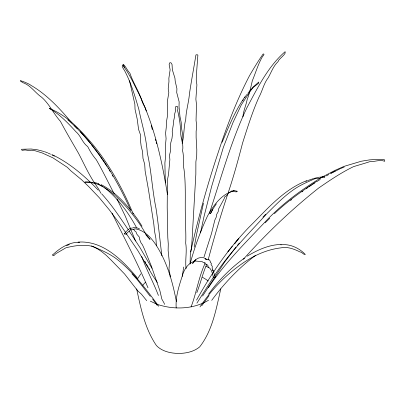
<?xml version="1.0" encoding="UTF-8"?>
<svg xmlns="http://www.w3.org/2000/svg" width="405" height="405" viewBox="0 0 405 405"><rect width="100%" height="100%" fill="white"/><g stroke="black" fill="none" stroke-linecap="round" stroke-linejoin="round"><path stroke-width="0.61" d="M170.125 276.899L170.221 275.699L168.981 269.452L169.427 262.982L168.126 250.467L168.277 243.937L167.802 237.624L167.199 207.289L167.407 180.002L168.5 174.55L169.867 159.621L169.472 155.287L170.621 150.685L170.328 146.767L170.794 142.697L171.978 138.424L172.429 134.662L172.236 131.291L173.305 124.725L173.35 122.016L174.621 116.508L174.55 114.377L175.704 110.337L175.238 109.046L175.39 107.776L175.588 106.738L176.504 106.307L177.653 106.743L177.922 109.031L177.511 110.322C179.536 118.199 180.63 126.385 180.772 134.531C181.273 139.927 183.759 145.127 182.539 150.635C184.295 156.786 182.483 163.22 184.032 169.493C186.092 185.748 184.842 202.206 185.439 218.578C185.465 226.775 186.128 234.971 185.698 243.167C187.166 251.632 184.923 260.137 186.113 268.581M191.064 306.914C196.379 293.245 198.551 277.85 204.687 264.303L204.565 263.007M242.924 116.837C243.349 110.859 246.068 105.416 247.146 99.574C249.546 93.494 250.837 87.1 252.335 80.742C255.697 72.703 258.046 64.182 262.475 56.584C263.118 55.87 265.093 53.754 263.159 53.971C258.213 60.917 253.91 68.187 249.601 75.517C236.662 100.243 226.739 126.4 218.052 152.933C207.173 185.414 198.065 218.508 190.623 251.925M190.107 263.969L190.279 255.018L191.438 248.113L191.98 241.264L195.843 174.266L195.888 161.787L196.714 155.844L196.8 149.708L196.131 137.396L196.131 131.483L196.688 125.914L196.05 120.29L196.486 104.439L195.878 99.169L196.896 84.898L196.253 80.195L196.329 75.897L197.878 55.065L196.992 54.71L195.924 54.943C193.828 67.918 191.378 80.782 189.449 93.752C188.786 102.364 186.011 110.722 185.748 119.44C183.571 127.241 184.326 135.503 182.149 143.355M182.265 276.377L183.703 267.047M194.192 247.09L196.622 234.196L203.467 203.189M200.49 232.824L204.009 216.599L211.602 186.614L223.342 147.415L233.012 122.477L241.309 104.834L250.746 90.517L253.252 87.399L258.684 83.192L258.775 82.053L253.312 86.842L247.885 93.226M220.776 288.922C216.219 308.757 212.569 330.455 199.695 346.867C193.565 352.011 185.217 353.56 177.405 353.428C169.892 353.089 161.777 351.201 156.421 345.561C145.015 328.819 140.819 308.408 136.657 288.922M190.264 263.169C194.704 247.01 200.455 231.194 207.512 216.022C213.207 205.922 220.548 195.342 231.918 191.368L236.317 191.894L237.052 191.271C238.56 191.565 233.882 190.274 233.219 190.851M133.199 213.901C122.897 189.125 109.866 165.326 92.836 144.514C80.595 130.177 67.326 115.42 49.309 108.449C59.267 113.881 67.994 123.004 75.801 131.605C80.833 135.736 82.301 142.712 87.723 146.595C90.057 151.283 92.836 155.748 96.274 159.707C102.723 170.844 108.246 182.498 114.235 193.879M203.74 257.909L211.552 233.376L214.822 220.123L216.235 217.166L216.67 214.356L218.229 211.612L218.548 209.071L224.193 198.652L224.608 197.048L226.41 195.747L229.286 192.446L232.556 191.317M209.279 213.541C221.176 178.023 230.784 141.522 246.964 107.629C257.565 87.89 268.08 66.39 285.125 51.683C286.694 54.002 278.589 58.872 278.012 61.671C273.248 66.136 271.335 72.257 268.211 77.77C263.761 83.501 262.42 90.862 258.967 97.17C252.3 112.033 247.521 127.54 242.565 143.071C238.246 159.717 233.736 176.236 228.233 192.603M206.813 264.116C202.708 273.365 200.551 283.308 196.81 292.704M208.135 260.025C213.982 237.968 220.482 215.986 227.686 194.278M222.112 142.322C228.855 126.335 235.427 109.993 245.648 95.838M212.736 209.188L210.387 213.754L213.273 208.459L216.351 203.842M196.547 300.14C211.051 273.907 228.066 249.029 248.867 227.352C266.45 210.033 282.928 189.92 306.585 180.726M137.584 278.711L140.773 273.917M196.921 303.117L213.658 276.802M214.316 275.805C229.098 253.029 248.538 233.877 266.667 213.855C274.985 205.619 283.171 197.027 292.79 190.239C299.857 185.11 307.709 181.86 315.622 178.428L318.431 178.575L321.6 177.668L324.521 177.522C326.719 175.016 321.069 177.567 319.606 177.137M202.616 295.994L224.618 262.07L236.044 247.04M242.63 100.865L243.294 99.838M208.357 287.707C224.729 262.972 246.037 242.144 266.303 220.679C282.376 203.705 301.34 189.803 321.216 177.618M244.61 97.868L245.258 96.927M199.979 306.924C210.625 290.982 223.904 276.676 239.522 265.513C251.662 256.517 265.736 249.657 280.878 247.865C287.454 246.427 294.091 249.029 299.902 251.9C301.872 251.794 303.76 255.13 305.329 254.477C299.513 248.24 289.889 243.557 280.822 244.822M209.107 295.564L201.781 305.745M246.235 95.514L247.227 94.142M208.636 294.05C218.609 280.331 230.627 268.009 244.423 258.112M211.724 300.338C224.193 283.353 238.793 267.857 255.702 255.251M232.247 246.412L227.843 251.844M237.74 239.851L234.465 243.82L238.854 238.504M237.497 245.227L239.34 243.071M193.524 262.318C195.488 259.078 199.23 256.861 203.062 257.671M243.37 259.296C266.434 233.488 291.519 209.532 318.608 188.077C329.842 180.311 341.177 172.631 353.484 166.663C358.977 164.926 364.394 163.493 369.861 161.641C374.878 161.914 379.789 159.256 384.75 161.281L384.451 159.702L377.273 159.373L369.507 159.889L361.306 161.236L344.128 166.349L335.269 170.242L321.717 177.304M265.68 214.245L262.926 217.12M265.148 222.826L269.796 218.265M274.377 213.703C287.307 201.427 301.917 191.028 316.806 181.273M290.633 200.399L291.565 199.675M301.927 191.848L302.869 191.155M306.403 188.593L307.932 187.485M308.959 186.801L311.521 185.095M312.544 184.412L314.604 183.065M208.529 300.237C193.165 309.43 173.512 309.972 156.836 304.19M317.176 181.379L320.213 179.435M247.278 256.152C257.539 249.946 268.996 244.65 281.197 244.468M326.308 175.866L328.825 174.525M330.834 173.451L339.795 168.905M330.637 173.294L335.173 170.945M305.927 181.344L307.395 180.676M340.347 168.667L344.215 167.007M66.638 245.648L69.331 244.539M307.952 180.483L313.566 178.539M314.088 178.382L319.034 177.238M231.22 191.099L234.131 190.659M132.749 227.504L135.751 227.529M78.049 242.114C102.865 240.271 122.431 260.096 137.103 277.673M205.573 259.367L207.036 259.246L209.147 259.721L210.332 261.266L210.154 262.015L211.369 263.442L211.045 264.531L212.286 266.343L212.144 268.009L215.313 277.233L214.27 277.091L213.445 277.572C212.407 273.831 211.952 269.138 208.241 267.011L207.77 265.078L205.664 264.399L205.173 262.85L203.239 262.475L202.206 261.66L195.635 261.048C188.234 262.45 183.961 269.533 182.184 276.296C178.873 286.512 175.37 297.204 176.195 307.947M79.77 242.286C69.128 241.846 59.808 248.154 52.377 255.13L52.949 255.064L53.743 255.742L55.824 253.682L65.949 247.774C74.672 245.643 84.058 244.129 93.003 246.523C101.498 250.219 110.125 253.889 117.48 259.625C133.863 272.636 146.397 289.56 158.735 306.256M132.212 228.228L130.886 228.091L129.524 228.587L126.082 231.594L124.158 234.08L125.039 233.806L126.152 234.414L127.114 232.971L130.496 229.883L133.969 229.331L134.911 228.79C146.048 230.278 153.748 240.707 158.978 249.809C168.11 265.7 172.925 283.652 176.383 301.538M90.588 182.068C89.353 182.26 83.05 181.065 85.318 182.66C91.96 181.875 99.367 184.078 104.875 188.107C113.557 192.977 120.548 200.596 127.221 207.922C133.989 216.017 140.555 224.405 145.608 233.705M91.657 182.199L93.221 182.447M94.112 182.346L98.79 183.693M44.322 151.597L37.655 149.855L31.16 149.015L21.48 149.273L22.047 150.336L25.181 149.946L28.588 150.498L31.813 150.23L35.23 150.787L42.343 153.004L52.928 157.859L67.276 167.28L70.921 170.885L81.689 179.845L88.852 186.73L99.331 197.756L109.441 210.003L119.116 223.003L137.882 250.675L152.553 275.263L157.292 282.447M136.885 227.792L139.492 228.86M44.879 151.809L47.663 152.887M156.269 303.952L150.311 301.138M91.474 245.931L96.947 248.528L101.69 251.606L106.307 255.398L111.304 260.278L124.644 274.048L137.852 290.962L141.446 294.187L146.681 300.647M48.241 153.151L50.539 154.204M103.118 186.715L100.081 185.024M52.397 154.796C69.933 163.18 84.908 176.221 98.243 190.188M51.663 154.74L54.407 156.112M101.093 184.614C112.747 190.492 122.264 199.868 130.43 209.901M206.064 266.257L208.828 267.69M98.288 184.017L99.625 184.726M206.332 259.24L204.722 258.188L206.854 259.59M212.245 269.953L213.992 271.34M67.802 119.86C76.282 126.947 83.708 135.199 90.685 143.755M104.662 187.642C118.098 198.647 128.704 212.914 136.834 228.207M74.15 125.454L77.279 128.577M80.438 131.817C102.09 154.745 118.25 182.275 131.028 210.965M145.623 234.298L150.022 239.436L146.899 235.68M148.448 237.553L146.008 234.829M71.862 122.872C59.854 108.667 46.904 94.476 30.613 85.141C30.066 84.088 13.775 77.416 23.161 82.757C30.795 85.43 35.164 92.831 41.649 97.251C49.476 104.06 53.546 113.739 60.411 121.308C66.106 132.091 72.343 142.565 78.443 153.171C83.739 163.134 88.255 173.522 94.527 182.954M131.974 273.805L137.29 279.698L150.306 296.384M101.665 193.833C111.734 204.849 119.956 217.333 128.223 229.706M91.439 144.691L98.719 154.224L104.338 162.38M132.835 212.878L137.594 219.267L142.003 226.167M152.624 299.082L157.246 305.405M129.276 231.26L140.039 247.657L151.931 268.272M94.876 183.47L98.364 188.629L100.901 193.225M104.662 162.876L106.935 166.333M148.367 267.432L146.554 264.333M149.05 268.485L149.728 269.538M107.902 167.837L108.54 168.865M109.173 169.892L110.125 171.436M112.322 175.228L112.949 176.322M144.858 261.255L145.987 263.306M142.788 103.24L145.025 107.416L146.281 110.98M116.989 199.073L125.302 216.179L135.533 240.98M112.064 213.207C124.31 237.968 137.199 262.389 148.002 287.808M133.559 229.119L134.632 230.855L135.898 231.711L136.951 234.308L139.254 237.031L139.441 238.894L140.96 242.777L142.423 244.777L144.484 249.262L151.252 265.847L159.929 290.836L161.848 299.113L164.197 303.274L164.395 304.403M141.634 256.39L142.054 257.514C146.868 270.434 153.5 282.599 158.406 295.453M151.328 125.504L152.3 129.585M142.509 102.718C139.644 92.325 133.301 83.319 129.904 73.209C127.271 70.556 126.061 66.82 123.378 64.36C122.092 64.213 123.859 65.752 124.097 66.172L124.264 67.412M155.363 139.168L155.859 140.879M156.193 142.023L156.689 143.74M129.514 80.752L134.87 104.201L135.032 109.264L137.173 118.908L138.591 129.484L140.388 134.526L140.464 140.368L141.143 146.094L142.606 151.855L142.965 158.289L144.706 164.273L145.106 170.824L148.513 189.93L153.814 224.107L154.553 231.306L155.915 238.408L156.406 245.855M167.432 194.43C161.858 159.747 154.108 124.948 138.611 93.241C133.67 83.774 129.377 73.518 122.7 65.266C120.705 65.863 125.059 70.784 125.221 71.857C131.326 83.739 135.098 96.527 138.839 109.315C141.73 123.844 146.443 137.953 147.273 152.847C151.485 171.168 152.219 190.051 156.026 208.469C158.426 224.198 159.899 240.043 161.879 255.823M182.604 142.049L182.103 138.525L182.382 133.235L181.455 127.545L181.172 122.239L179.982 116.62L179.015 106.414L179.152 101.863L176.717 92.532L176.929 88.741L175.228 81.319L174.935 78.155L172.348 69.756L172.044 64.466L171.148 62.967L170.186 62.674L169.513 63.038L169.148 64.587L170.125 69.817L168.855 78.317L168.966 81.466L168.202 88.923L168.834 92.679L167.265 101.949L167.67 106.515L167.361 116.579L166.404 122.052L166.263 127.489L165.589 133.159L166.085 138.616L165.544 144.494L165.564 156.659L164.886 163.083L165.321 182.969M142.844 285.262A37.665 21.743 0 0 1 145.451 282.32M202.515 277.379A37.665 21.743 0 0 1 208.205 281.019M195.615 259.873L192.653 263.366L195.615 259.873"/></g></svg>
